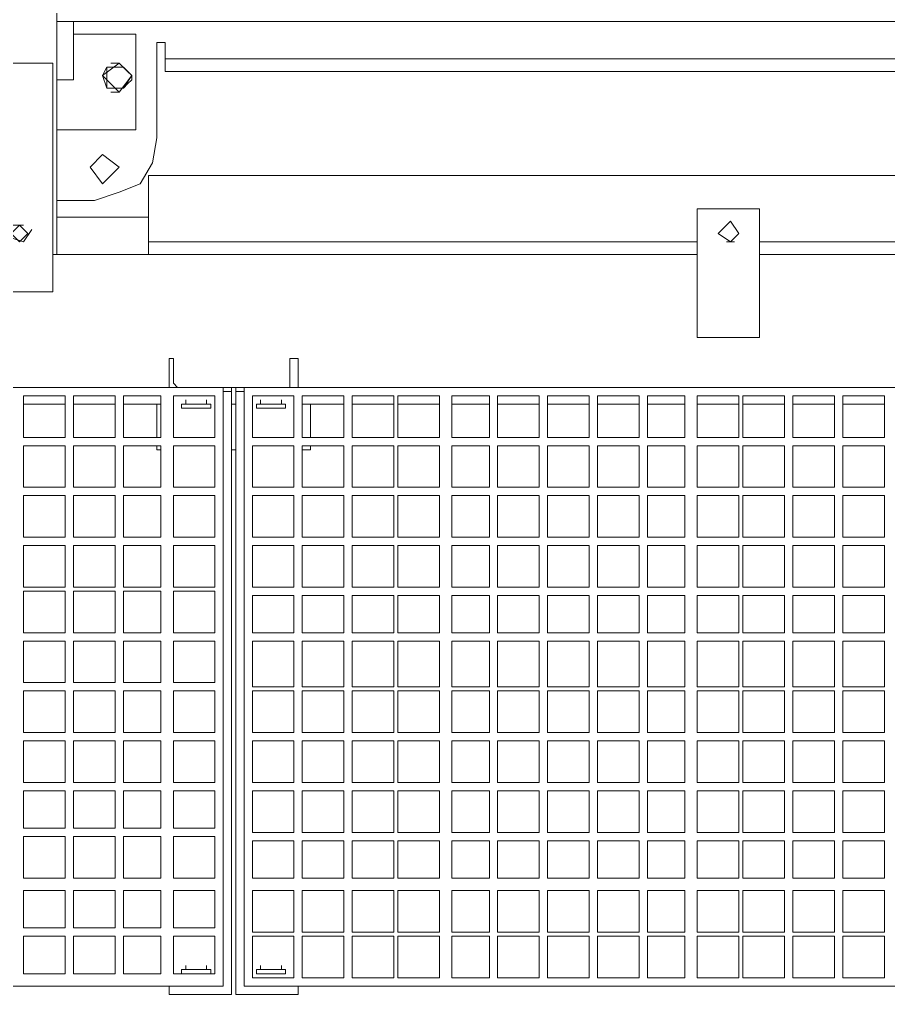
# Model space of a CAD drawing. Header units: metres. Extents: x -13194 to 152406, y -4219 to 19791.
# Drawn here: x 3919.3 to 3986.6, y 528.2 to 603.7 of the extents above; entities that cross this region are included whole.
import ezdxf

# ---------------------------------------------------------------- set-up
doc = ezdxf.new("R2010")
doc.units = ezdxf.units.M
doc.header["$LTSCALE"] = 100
doc.header["$MEASUREMENT"] = 0
doc.layers.get('0').update_dxf_attribs({"color": 9, "lineweight": 9})
doc.layers.add('32-ekipman', color=9, linetype='Continuous', lineweight=9)

# ---------------------------------------------------------------- blocks, each defined once
blk = doc.blocks.new('h')
for points in [[(181887.244, -16206.16), (181882.411, -16206.16)], [(181882.411, -16206.805), (181882.411, -16206.16)], [(181887.244, -16253.197), (181887.244, -16206.16)], [(181892.398, -16206.16), (181887.566, -16206.16)], [(181887.566, -16253.197), (181887.566, -16206.16)], [(181892.398, -16206.16), (181892.398, -16206.805)], [(181886.599, -16206.805), (181825.065, -16206.805)], [(181886.599, -16253.197), (181886.599, -16206.805)], [(181953.932, -16206.805), (181888.21, -16206.805)], [(181888.21, -16206.805), (181888.21, -16253.197)], [(181840.207, -16207.449), (181836.986, -16207.449)], [(181836.986, -16207.449), (181836.986, -16210.671)], [(181840.207, -16210.671), (181840.207, -16207.449)], [(181844.073, -16207.449), (181840.852, -16207.449)], [(181840.852, -16207.449), (181840.852, -16210.671)], [(181844.073, -16210.671), (181844.073, -16207.449)], [(181847.939, -16207.449), (181844.718, -16207.449)], [(181844.718, -16207.449), (181844.718, -16210.671)], [(181847.939, -16210.671), (181847.939, -16207.449)], [(181851.483, -16207.449), (181848.261, -16207.449)], [(181848.261, -16207.449), (181848.261, -16210.671)], [(181851.483, -16210.671), (181851.483, -16207.449)], [(181855.349, -16207.449), (181852.45, -16207.449)], [(181852.45, -16207.449), (181852.45, -16210.671)], [(181855.349, -16210.671), (181855.349, -16207.449)], [(181859.215, -16207.449), (181855.993, -16207.449)], [(181855.993, -16207.449), (181855.993, -16210.671)], [(181859.215, -16210.671), (181859.215, -16207.449)], [(181863.081, -16207.449), (181859.859, -16207.449)], [(181859.859, -16207.449), (181859.859, -16210.671)], [(181863.081, -16210.671), (181863.081, -16207.449)], [(181866.947, -16207.449), (181863.725, -16207.449)], [(181863.725, -16207.449), (181863.725, -16210.671)], [(181866.947, -16210.671), (181866.947, -16207.449)], [(181870.491, -16207.449), (181867.591, -16207.449)], [(181867.591, -16207.449), (181867.591, -16210.671)], [(181870.491, -16210.671), (181870.491, -16207.449)], [(181874.679, -16207.449), (181871.457, -16207.449)], [(181871.457, -16207.449), (181871.457, -16210.671)], [(181874.679, -16210.671), (181874.679, -16207.449)], [(181878.223, -16207.449), (181875.001, -16207.449)], [(181875.001, -16207.449), (181875.001, -16210.671)], [(181878.223, -16210.671), (181878.223, -16207.449)], [(181882.089, -16207.449), (181878.867, -16207.449)], [(181878.867, -16207.449), (181878.867, -16210.671)], [(181882.089, -16210.671), (181882.089, -16207.449)], [(181885.955, -16207.449), (181882.733, -16207.449)], [(181882.733, -16207.449), (181882.733, -16210.671)], [(181885.633, -16207.771), (181883.378, -16207.771)], [(181883.378, -16208.093), (181883.378, -16207.771)], [(181883.7, -16207.771), (181885.311, -16207.771)], [(181885.633, -16208.093), (181885.633, -16207.771)], [(181885.955, -16210.671), (181885.955, -16207.449)], [(181892.076, -16207.771), (181888.854, -16207.771)], [(181888.854, -16207.771), (181888.854, -16210.671)], [(181889.177, -16207.771), (181891.432, -16207.771)], [(181889.177, -16207.771), (181889.177, -16208.093)], [(181891.11, -16207.771), (181889.499, -16207.771)], [(181891.432, -16207.771), (181891.432, -16208.093)], [(181892.076, -16210.671), (181892.076, -16207.771)], [(181895.942, -16207.771), (181893.043, -16207.771)], [(181893.043, -16207.771), (181893.043, -16210.671)], [(181895.942, -16210.671), (181895.942, -16207.771)], [(181899.808, -16207.771), (181896.586, -16207.771)], [(181896.586, -16207.771), (181896.586, -16210.671)], [(181899.808, -16210.671), (181899.808, -16207.771)], [(181903.674, -16207.771), (181900.452, -16207.771)], [(181900.452, -16207.771), (181900.452, -16210.671)], [(181903.674, -16210.671), (181903.674, -16207.771)], [(181885.633, -16208.093), (181883.378, -16208.093)], [(181885.311, -16208.093), (181883.7, -16208.093)], [(181883.7, -16208.093), (181883.7, -16208.415)], [(181885.311, -16208.093), (181885.311, -16208.415)], [(181891.432, -16208.093), (181889.177, -16208.093)], [(181889.499, -16208.093), (181891.11, -16208.093)], [(181889.499, -16208.093), (181889.499, -16208.415)], [(181891.11, -16208.093), (181891.11, -16208.415)], [(181836.986, -16210.671), (181840.207, -16210.671)], [(181840.207, -16210.993), (181836.986, -16210.993)], [(181836.986, -16210.993), (181836.986, -16214.214)], [(181840.207, -16214.214), (181840.207, -16210.993)], [(181840.852, -16210.671), (181844.073, -16210.671)], [(181844.073, -16210.993), (181840.852, -16210.993)], [(181840.852, -16210.993), (181840.852, -16214.214)], [(181844.073, -16214.214), (181844.073, -16210.993)], [(181844.718, -16210.671), (181847.939, -16210.671)], [(181847.939, -16210.993), (181844.718, -16210.993)], [(181844.718, -16210.993), (181844.718, -16214.214)], [(181847.939, -16214.214), (181847.939, -16210.993)], [(181848.261, -16210.671), (181851.483, -16210.671)], [(181851.483, -16210.993), (181848.261, -16210.993)], [(181848.261, -16210.993), (181848.261, -16214.214)], [(181851.483, -16214.214), (181851.483, -16210.993)], [(181852.45, -16210.671), (181855.349, -16210.671)], [(181855.349, -16210.993), (181852.45, -16210.993)], [(181852.45, -16210.993), (181852.45, -16214.214)], [(181855.349, -16214.214), (181855.349, -16210.993)], [(181855.993, -16210.671), (181859.215, -16210.671)], [(181859.215, -16210.993), (181855.993, -16210.993)], [(181855.993, -16210.993), (181855.993, -16214.214)], [(181859.215, -16214.214), (181859.215, -16210.993)], [(181859.859, -16210.671), (181863.081, -16210.671)], [(181863.081, -16210.993), (181859.859, -16210.993)], [(181859.859, -16210.993), (181859.859, -16214.214)], [(181863.081, -16214.214), (181863.081, -16210.993)], [(181863.725, -16210.671), (181866.947, -16210.671)], [(181866.947, -16210.993), (181863.725, -16210.993)], [(181863.725, -16210.993), (181863.725, -16214.214)], [(181866.947, -16214.214), (181866.947, -16210.993)], [(181867.591, -16210.671), (181870.491, -16210.671)], [(181870.491, -16210.993), (181867.591, -16210.993)], [(181867.591, -16210.993), (181867.591, -16214.214)], [(181870.491, -16214.214), (181870.491, -16210.993)], [(181871.457, -16210.671), (181874.679, -16210.671)], [(181874.679, -16210.993), (181871.457, -16210.993)], [(181871.457, -16210.993), (181871.457, -16214.214)], [(181874.679, -16214.214), (181874.679, -16210.993)], [(181875.001, -16210.671), (181878.223, -16210.671)], [(181878.223, -16210.993), (181875.001, -16210.993)], [(181875.001, -16210.993), (181875.001, -16214.214)], [(181878.223, -16214.214), (181878.223, -16210.993)], [(181878.867, -16210.671), (181882.089, -16210.671)], [(181882.089, -16210.993), (181878.867, -16210.993)], [(181878.867, -16210.993), (181878.867, -16214.214)], [(181882.089, -16214.214), (181882.089, -16210.993)], [(181882.733, -16210.671), (181885.955, -16210.671)], [(181885.955, -16210.993), (181882.733, -16210.993)], [(181882.733, -16210.993), (181882.733, -16214.214)], [(181885.955, -16214.214), (181885.955, -16210.993)], [(181888.854, -16210.671), (181892.076, -16210.671)], [(181893.043, -16210.671), (181895.942, -16210.671)], [(181896.586, -16210.671), (181899.808, -16210.671)], [(181900.452, -16210.671), (181903.674, -16210.671)], [(181892.076, -16211.315), (181888.854, -16211.315)], [(181888.854, -16211.315), (181888.854, -16214.214)], [(181892.076, -16214.214), (181892.076, -16211.315)], [(181895.942, -16211.315), (181893.043, -16211.315)], [(181893.043, -16211.315), (181893.043, -16214.214)], [(181895.942, -16214.214), (181895.942, -16211.315)], [(181899.808, -16211.315), (181896.586, -16211.315)], [(181896.586, -16211.315), (181896.586, -16214.214)], [(181899.808, -16214.214), (181899.808, -16211.315)], [(181903.674, -16211.315), (181900.452, -16211.315)], [(181900.452, -16211.315), (181900.452, -16214.214)], [(181903.674, -16214.214), (181903.674, -16211.315)], [(181836.986, -16214.214), (181840.207, -16214.214)], [(181840.852, -16214.214), (181844.073, -16214.214)], [(181844.718, -16214.214), (181847.939, -16214.214)], [(181848.261, -16214.214), (181851.483, -16214.214)], [(181852.45, -16214.214), (181855.349, -16214.214)], [(181855.993, -16214.214), (181859.215, -16214.214)], [(181859.859, -16214.214), (181863.081, -16214.214)], [(181863.725, -16214.214), (181866.947, -16214.214)], [(181867.591, -16214.214), (181870.491, -16214.214)], [(181871.457, -16214.214), (181874.679, -16214.214)], [(181875.001, -16214.214), (181878.223, -16214.214)], [(181878.867, -16214.214), (181882.089, -16214.214)], [(181882.733, -16214.214), (181885.955, -16214.214)], [(181888.854, -16214.214), (181892.076, -16214.214)], [(181893.043, -16214.214), (181895.942, -16214.214)], [(181896.586, -16214.214), (181899.808, -16214.214)], [(181900.452, -16214.214), (181903.674, -16214.214)], [(181840.207, -16215.181), (181836.986, -16215.181)], [(181836.986, -16215.181), (181836.986, -16218.08)], [(181840.207, -16218.08), (181840.207, -16215.181)], [(181844.073, -16215.181), (181840.852, -16215.181)], [(181840.852, -16215.181), (181840.852, -16218.08)], [(181844.073, -16218.08), (181844.073, -16215.181)], [(181847.939, -16215.181), (181844.718, -16215.181)], [(181844.718, -16215.181), (181844.718, -16218.08)], [(181847.939, -16218.08), (181847.939, -16215.181)], [(181851.483, -16215.181), (181848.261, -16215.181)], [(181848.261, -16215.181), (181848.261, -16218.08)], [(181851.483, -16218.08), (181851.483, -16215.181)], [(181855.349, -16215.181), (181852.45, -16215.181)], [(181852.45, -16215.181), (181852.45, -16218.08)], [(181855.349, -16218.08), (181855.349, -16215.181)], [(181859.215, -16215.181), (181855.993, -16215.181)], [(181855.993, -16215.181), (181855.993, -16218.08)], [(181859.215, -16218.08), (181859.215, -16215.181)], [(181863.081, -16215.181), (181859.859, -16215.181)], [(181859.859, -16215.181), (181859.859, -16218.08)], [(181863.081, -16218.08), (181863.081, -16215.181)], [(181866.947, -16215.181), (181863.725, -16215.181)], [(181863.725, -16215.181), (181863.725, -16218.08)], [(181866.947, -16218.08), (181866.947, -16215.181)], [(181870.491, -16215.181), (181867.591, -16215.181)], [(181867.591, -16215.181), (181867.591, -16218.08)], [(181870.491, -16218.08), (181870.491, -16215.181)], [(181874.679, -16215.181), (181871.457, -16215.181)], [(181871.457, -16215.181), (181871.457, -16218.08)], [(181874.679, -16218.08), (181874.679, -16215.181)], [(181878.223, -16215.181), (181875.001, -16215.181)], [(181875.001, -16215.181), (181875.001, -16218.08)], [(181878.223, -16218.08), (181878.223, -16215.181)], [(181882.089, -16215.181), (181878.867, -16215.181)], [(181878.867, -16215.181), (181878.867, -16218.08)], [(181882.089, -16218.08), (181882.089, -16215.181)], [(181885.955, -16215.181), (181882.733, -16215.181)], [(181882.733, -16215.181), (181882.733, -16218.08)], [(181885.955, -16218.08), (181885.955, -16215.181)], [(181892.076, -16215.181), (181888.854, -16215.181)], [(181888.854, -16215.181), (181888.854, -16218.403)], [(181892.076, -16218.403), (181892.076, -16215.181)], [(181895.942, -16215.181), (181893.043, -16215.181)], [(181893.043, -16215.181), (181893.043, -16218.403)], [(181895.942, -16218.403), (181895.942, -16215.181)], [(181899.808, -16215.181), (181896.586, -16215.181)], [(181896.586, -16215.181), (181896.586, -16218.403)], [(181899.808, -16218.403), (181899.808, -16215.181)], [(181903.674, -16215.181), (181900.452, -16215.181)], [(181900.452, -16215.181), (181900.452, -16218.403)], [(181903.674, -16218.403), (181903.674, -16215.181)], [(181836.986, -16218.08), (181840.207, -16218.08)], [(181840.852, -16218.08), (181844.073, -16218.08)], [(181844.718, -16218.08), (181847.939, -16218.08)], [(181848.261, -16218.08), (181851.483, -16218.08)], [(181852.45, -16218.08), (181855.349, -16218.08)], [(181855.993, -16218.08), (181859.215, -16218.08)], [(181859.859, -16218.08), (181863.081, -16218.08)], [(181863.725, -16218.08), (181866.947, -16218.08)], [(181867.591, -16218.08), (181870.491, -16218.08)], [(181871.457, -16218.08), (181874.679, -16218.08)], [(181875.001, -16218.08), (181878.223, -16218.08)], [(181878.867, -16218.08), (181882.089, -16218.08)], [(181882.733, -16218.08), (181885.955, -16218.08)], [(181888.854, -16218.403), (181892.076, -16218.403)], [(181893.043, -16218.403), (181895.942, -16218.403)], [(181896.586, -16218.403), (181899.808, -16218.403)], [(181900.452, -16218.403), (181903.674, -16218.403)], [(181840.207, -16218.725), (181836.986, -16218.725)], [(181836.986, -16218.725), (181836.986, -16221.946)], [(181840.207, -16221.946), (181840.207, -16218.725)], [(181844.073, -16218.725), (181840.852, -16218.725)], [(181840.852, -16218.725), (181840.852, -16221.946)], [(181844.073, -16221.946), (181844.073, -16218.725)], [(181847.939, -16218.725), (181844.718, -16218.725)], [(181844.718, -16218.725), (181844.718, -16221.946)], [(181847.939, -16221.946), (181847.939, -16218.725)], [(181851.483, -16218.725), (181848.261, -16218.725)], [(181848.261, -16218.725), (181848.261, -16221.946)], [(181851.483, -16221.946), (181851.483, -16218.725)], [(181855.349, -16218.725), (181852.45, -16218.725)], [(181852.45, -16218.725), (181852.45, -16221.946)], [(181855.349, -16221.946), (181855.349, -16218.725)], [(181859.215, -16218.725), (181855.993, -16218.725)], [(181855.993, -16218.725), (181855.993, -16221.946)], [(181859.215, -16221.946), (181859.215, -16218.725)], [(181863.081, -16218.725), (181859.859, -16218.725)], [(181859.859, -16218.725), (181859.859, -16221.946)], [(181863.081, -16221.946), (181863.081, -16218.725)], [(181866.947, -16218.725), (181863.725, -16218.725)], [(181863.725, -16218.725), (181863.725, -16221.946)], [(181866.947, -16221.946), (181866.947, -16218.725)], [(181870.491, -16218.725), (181867.591, -16218.725)], [(181867.591, -16218.725), (181867.591, -16221.946)], [(181870.491, -16221.946), (181870.491, -16218.725)], [(181874.679, -16218.725), (181871.457, -16218.725)], [(181871.457, -16218.725), (181871.457, -16221.946)], [(181874.679, -16221.946), (181874.679, -16218.725)], [(181878.223, -16218.725), (181875.001, -16218.725)], [(181875.001, -16218.725), (181875.001, -16221.946)], [(181878.223, -16221.946), (181878.223, -16218.725)], [(181882.089, -16218.725), (181878.867, -16218.725)], [(181878.867, -16218.725), (181878.867, -16221.946)], [(181882.089, -16221.946), (181882.089, -16218.725)], [(181885.955, -16218.725), (181882.733, -16218.725)], [(181882.733, -16218.725), (181882.733, -16221.946)], [(181885.955, -16221.946), (181885.955, -16218.725)], [(181892.076, -16219.047), (181888.854, -16219.047)], [(181888.854, -16219.047), (181888.854, -16221.946)], [(181892.076, -16221.946), (181892.076, -16219.047)], [(181895.942, -16219.047), (181893.043, -16219.047)], [(181893.043, -16219.047), (181893.043, -16221.946)], [(181895.942, -16221.946), (181895.942, -16219.047)], [(181899.808, -16219.047), (181896.586, -16219.047)], [(181896.586, -16219.047), (181896.586, -16221.946)], [(181899.808, -16221.946), (181899.808, -16219.047)], [(181903.674, -16219.047), (181900.452, -16219.047)], [(181900.452, -16219.047), (181900.452, -16221.946)], [(181903.674, -16221.946), (181903.674, -16219.047)], [(181836.986, -16221.946), (181840.207, -16221.946)], [(181840.852, -16221.946), (181844.073, -16221.946)], [(181844.718, -16221.946), (181847.939, -16221.946)], [(181848.261, -16221.946), (181851.483, -16221.946)], [(181852.45, -16221.946), (181855.349, -16221.946)], [(181855.993, -16221.946), (181859.215, -16221.946)], [(181859.859, -16221.946), (181863.081, -16221.946)], [(181863.725, -16221.946), (181866.947, -16221.946)], [(181867.591, -16221.946), (181870.491, -16221.946)], [(181871.457, -16221.946), (181874.679, -16221.946)], [(181875.001, -16221.946), (181878.223, -16221.946)], [(181878.867, -16221.946), (181882.089, -16221.946)], [(181882.733, -16221.946), (181885.955, -16221.946)], [(181888.854, -16221.946), (181892.076, -16221.946)], [(181893.043, -16221.946), (181895.942, -16221.946)], [(181896.586, -16221.946), (181899.808, -16221.946)], [(181900.452, -16221.946), (181903.674, -16221.946)], [(181840.207, -16222.591), (181836.986, -16222.591)], [(181836.986, -16222.591), (181836.986, -16225.812)], [(181840.207, -16225.812), (181840.207, -16222.591)], [(181844.073, -16222.591), (181840.852, -16222.591)], [(181840.852, -16222.591), (181840.852, -16225.812)], [(181844.073, -16225.812), (181844.073, -16222.591)], [(181847.939, -16222.591), (181844.718, -16222.591)], [(181844.718, -16222.591), (181844.718, -16225.812)], [(181847.939, -16225.812), (181847.939, -16222.591)], [(181851.483, -16222.591), (181848.261, -16222.591)], [(181848.261, -16222.591), (181848.261, -16225.812)], [(181851.483, -16225.812), (181851.483, -16222.591)], [(181855.349, -16222.591), (181852.45, -16222.591)], [(181852.45, -16222.591), (181852.45, -16225.812)], [(181855.349, -16225.812), (181855.349, -16222.591)], [(181859.215, -16222.591), (181855.993, -16222.591)], [(181855.993, -16222.591), (181855.993, -16225.812)], [(181859.215, -16225.812), (181859.215, -16222.591)], [(181863.081, -16222.591), (181859.859, -16222.591)], [(181859.859, -16222.591), (181859.859, -16225.812)], [(181863.081, -16225.812), (181863.081, -16222.591)], [(181866.947, -16222.591), (181863.725, -16222.591)], [(181863.725, -16222.591), (181863.725, -16225.812)], [(181866.947, -16225.812), (181866.947, -16222.591)], [(181870.491, -16222.591), (181867.591, -16222.591)], [(181867.591, -16222.591), (181867.591, -16225.812)], [(181870.491, -16225.812), (181870.491, -16222.591)], [(181874.679, -16222.591), (181871.457, -16222.591)], [(181871.457, -16222.591), (181871.457, -16225.812)], [(181874.679, -16225.812), (181874.679, -16222.591)], [(181878.223, -16222.591), (181875.001, -16222.591)], [(181875.001, -16222.591), (181875.001, -16225.812)], [(181878.223, -16225.812), (181878.223, -16222.591)], [(181882.089, -16222.591), (181878.867, -16222.591)], [(181878.867, -16222.591), (181878.867, -16225.812)], [(181882.089, -16225.812), (181882.089, -16222.591)], [(181885.955, -16222.591), (181882.733, -16222.591)], [(181882.733, -16222.591), (181882.733, -16225.812)], [(181885.955, -16225.812), (181885.955, -16222.591)], [(181892.076, -16222.591), (181888.854, -16222.591)], [(181888.854, -16222.591), (181888.854, -16225.812)], [(181892.076, -16225.812), (181892.076, -16222.591)], [(181895.942, -16222.591), (181893.043, -16222.591)], [(181893.043, -16222.591), (181893.043, -16225.812)], [(181895.942, -16225.812), (181895.942, -16222.591)], [(181899.808, -16222.591), (181896.586, -16222.591)], [(181896.586, -16222.591), (181896.586, -16225.812)], [(181899.808, -16225.812), (181899.808, -16222.591)], [(181903.674, -16222.591), (181900.452, -16222.591)], [(181900.452, -16222.591), (181900.452, -16225.812)], [(181903.674, -16225.812), (181903.674, -16222.591)], [(181836.986, -16225.812), (181840.207, -16225.812)], [(181840.852, -16225.812), (181844.073, -16225.812)], [(181844.718, -16225.812), (181847.939, -16225.812)], [(181848.261, -16225.812), (181851.483, -16225.812)], [(181852.45, -16225.812), (181855.349, -16225.812)], [(181855.993, -16225.812), (181859.215, -16225.812)], [(181859.859, -16225.812), (181863.081, -16225.812)], [(181863.725, -16225.812), (181866.947, -16225.812)], [(181867.591, -16225.812), (181870.491, -16225.812)], [(181871.457, -16225.812), (181874.679, -16225.812)], [(181875.001, -16225.812), (181878.223, -16225.812)], [(181878.867, -16225.812), (181882.089, -16225.812)], [(181882.733, -16225.812), (181885.955, -16225.812)], [(181888.854, -16225.812), (181892.076, -16225.812)], [(181893.043, -16225.812), (181895.942, -16225.812)], [(181896.586, -16225.812), (181899.808, -16225.812)], [(181900.452, -16225.812), (181903.674, -16225.812)], [(181840.207, -16226.457), (181836.986, -16226.457)], [(181836.986, -16226.457), (181836.986, -16229.678)], [(181840.207, -16229.678), (181840.207, -16226.457)], [(181844.073, -16226.457), (181840.852, -16226.457)], [(181840.852, -16226.457), (181840.852, -16229.678)], [(181844.073, -16229.678), (181844.073, -16226.457)], [(181847.939, -16226.457), (181844.718, -16226.457)], [(181844.718, -16226.457), (181844.718, -16229.678)], [(181847.939, -16229.678), (181847.939, -16226.457)], [(181851.483, -16226.457), (181848.261, -16226.457)], [(181848.261, -16226.457), (181848.261, -16229.678)], [(181851.483, -16229.678), (181851.483, -16226.457)], [(181855.349, -16226.457), (181852.45, -16226.457)], [(181852.45, -16226.457), (181852.45, -16229.678)], [(181855.349, -16229.678), (181855.349, -16226.457)], [(181859.215, -16226.457), (181855.993, -16226.457)], [(181855.993, -16226.457), (181855.993, -16229.678)], [(181859.215, -16229.678), (181859.215, -16226.457)], [(181863.081, -16226.457), (181859.859, -16226.457)], [(181859.859, -16226.457), (181859.859, -16229.678)], [(181863.081, -16229.678), (181863.081, -16226.457)], [(181866.947, -16226.457), (181863.725, -16226.457)], [(181863.725, -16226.457), (181863.725, -16229.678)], [(181866.947, -16229.678), (181866.947, -16226.457)], [(181870.491, -16226.457), (181867.591, -16226.457)], [(181867.591, -16226.457), (181867.591, -16229.678)], [(181870.491, -16229.678), (181870.491, -16226.457)], [(181874.679, -16226.457), (181871.457, -16226.457)], [(181871.457, -16226.457), (181871.457, -16229.678)], [(181874.679, -16229.678), (181874.679, -16226.457)], [(181878.223, -16226.457), (181875.001, -16226.457)], [(181875.001, -16226.457), (181875.001, -16229.678)], [(181878.223, -16229.678), (181878.223, -16226.457)], [(181882.089, -16226.457), (181878.867, -16226.457)], [(181878.867, -16226.457), (181878.867, -16229.678)], [(181882.089, -16229.678), (181882.089, -16226.457)], [(181885.955, -16226.457), (181882.733, -16226.457)], [(181882.733, -16226.457), (181882.733, -16229.678)], [(181885.955, -16229.678), (181885.955, -16226.457)], [(181892.076, -16226.457), (181888.854, -16226.457)], [(181888.854, -16226.457), (181888.854, -16229.678)], [(181892.076, -16229.678), (181892.076, -16226.457)], [(181895.942, -16226.457), (181893.043, -16226.457)], [(181893.043, -16226.457), (181893.043, -16229.678)], [(181895.942, -16229.678), (181895.942, -16226.457)], [(181899.808, -16226.457), (181896.586, -16226.457)], [(181896.586, -16226.457), (181896.586, -16229.678)], [(181899.808, -16229.678), (181899.808, -16226.457)], [(181903.674, -16226.457), (181900.452, -16226.457)], [(181900.452, -16226.457), (181900.452, -16229.678)], [(181903.674, -16229.678), (181903.674, -16226.457)], [(181836.986, -16229.678), (181840.207, -16229.678)], [(181840.852, -16229.678), (181844.073, -16229.678)], [(181844.718, -16229.678), (181847.939, -16229.678)], [(181848.261, -16229.678), (181851.483, -16229.678)], [(181852.45, -16229.678), (181855.349, -16229.678)], [(181855.993, -16229.678), (181859.215, -16229.678)], [(181859.859, -16229.678), (181863.081, -16229.678)], [(181863.725, -16229.678), (181866.947, -16229.678)], [(181867.591, -16229.678), (181870.491, -16229.678)], [(181871.457, -16229.678), (181874.679, -16229.678)], [(181875.001, -16229.678), (181878.223, -16229.678)], [(181878.867, -16229.678), (181882.089, -16229.678)], [(181882.733, -16229.678), (181885.955, -16229.678)], [(181888.854, -16229.678), (181892.076, -16229.678)], [(181893.043, -16229.678), (181895.942, -16229.678)], [(181896.586, -16229.678), (181899.808, -16229.678)], [(181900.452, -16229.678), (181903.674, -16229.678)], [(181840.207, -16230.001), (181836.986, -16230.001)], [(181836.986, -16230.001), (181836.986, -16233.544)], [(181840.207, -16233.544), (181840.207, -16230.001)], [(181844.073, -16230.001), (181840.852, -16230.001)], [(181840.852, -16230.001), (181840.852, -16233.544)], [(181844.073, -16233.544), (181844.073, -16230.001)], [(181847.939, -16230.001), (181844.718, -16230.001)], [(181844.718, -16230.001), (181844.718, -16233.544)], [(181847.939, -16233.544), (181847.939, -16230.001)], [(181851.483, -16230.001), (181848.261, -16230.001)], [(181848.261, -16230.001), (181848.261, -16233.544)], [(181851.483, -16233.544), (181851.483, -16230.001)], [(181855.349, -16230.001), (181852.45, -16230.001)], [(181852.45, -16230.001), (181852.45, -16233.544)], [(181855.349, -16233.544), (181855.349, -16230.001)], [(181859.215, -16230.001), (181855.993, -16230.001)], [(181855.993, -16230.001), (181855.993, -16233.544)], [(181859.215, -16233.544), (181859.215, -16230.001)], [(181863.081, -16230.001), (181859.859, -16230.001)], [(181859.859, -16230.001), (181859.859, -16233.544)], [(181863.081, -16233.544), (181863.081, -16230.001)], [(181866.947, -16230.001), (181863.725, -16230.001)], [(181863.725, -16230.001), (181863.725, -16233.544)], [(181866.947, -16233.544), (181866.947, -16230.001)], [(181870.491, -16230.001), (181867.591, -16230.001)], [(181867.591, -16230.001), (181867.591, -16233.544)], [(181870.491, -16233.544), (181870.491, -16230.001)], [(181874.679, -16230.001), (181871.457, -16230.001)], [(181871.457, -16230.001), (181871.457, -16233.544)], [(181874.679, -16233.544), (181874.679, -16230.001)], [(181878.223, -16230.001), (181875.001, -16230.001)], [(181875.001, -16230.001), (181875.001, -16233.544)], [(181878.223, -16233.544), (181878.223, -16230.001)], [(181882.089, -16230.001), (181878.867, -16230.001)], [(181878.867, -16230.001), (181878.867, -16233.544)], [(181882.089, -16233.544), (181882.089, -16230.001)], [(181885.955, -16230.001), (181882.733, -16230.001)], [(181882.733, -16230.001), (181882.733, -16233.544)], [(181885.955, -16233.544), (181885.955, -16230.001)], [(181892.076, -16230.323), (181888.854, -16230.323)], [(181888.854, -16230.323), (181888.854, -16233.544)], [(181892.076, -16233.544), (181892.076, -16230.323)], [(181895.942, -16230.323), (181893.043, -16230.323)], [(181893.043, -16230.323), (181893.043, -16233.544)], [(181895.942, -16233.544), (181895.942, -16230.323)], [(181899.808, -16230.323), (181896.586, -16230.323)], [(181896.586, -16230.323), (181896.586, -16233.544)], [(181899.808, -16233.544), (181899.808, -16230.323)], [(181903.674, -16230.323), (181900.452, -16230.323)], [(181900.452, -16230.323), (181900.452, -16233.544)], [(181903.674, -16233.544), (181903.674, -16230.323)], [(181836.986, -16233.544), (181840.207, -16233.544)], [(181840.852, -16233.544), (181844.073, -16233.544)], [(181844.718, -16233.544), (181847.939, -16233.544)], [(181848.261, -16233.544), (181851.483, -16233.544)], [(181852.45, -16233.544), (181855.349, -16233.544)], [(181855.993, -16233.544), (181859.215, -16233.544)], [(181859.859, -16233.544), (181863.081, -16233.544)], [(181863.725, -16233.544), (181866.947, -16233.544)], [(181867.591, -16233.544), (181870.491, -16233.544)], [(181871.457, -16233.544), (181874.679, -16233.544)], [(181875.001, -16233.544), (181878.223, -16233.544)], [(181878.867, -16233.544), (181882.089, -16233.544)], [(181882.733, -16233.544), (181885.955, -16233.544)], [(181888.854, -16233.544), (181892.076, -16233.544)], [(181893.043, -16233.544), (181895.942, -16233.544)], [(181896.586, -16233.544), (181899.808, -16233.544)], [(181900.452, -16233.544), (181903.674, -16233.544)], [(181840.207, -16234.189), (181836.986, -16234.189)], [(181836.986, -16234.189), (181836.986, -16237.088)], [(181840.207, -16237.088), (181840.207, -16234.189)], [(181844.073, -16234.189), (181840.852, -16234.189)], [(181840.852, -16234.189), (181840.852, -16237.088)], [(181844.073, -16237.088), (181844.073, -16234.189)], [(181847.939, -16234.189), (181844.718, -16234.189)], [(181844.718, -16234.189), (181844.718, -16237.088)], [(181847.939, -16237.088), (181847.939, -16234.189)], [(181851.483, -16234.189), (181848.261, -16234.189)], [(181848.261, -16234.189), (181848.261, -16237.088)], [(181851.483, -16237.088), (181851.483, -16234.189)], [(181855.349, -16234.189), (181852.45, -16234.189)], [(181852.45, -16234.189), (181852.45, -16237.088)], [(181855.349, -16237.088), (181855.349, -16234.189)], [(181859.215, -16234.189), (181855.993, -16234.189)], [(181855.993, -16234.189), (181855.993, -16237.088)], [(181859.215, -16237.088), (181859.215, -16234.189)], [(181863.081, -16234.189), (181859.859, -16234.189)], [(181859.859, -16234.189), (181859.859, -16237.088)], [(181863.081, -16237.088), (181863.081, -16234.189)], [(181866.947, -16234.189), (181863.725, -16234.189)], [(181863.725, -16234.189), (181863.725, -16237.088)], [(181866.947, -16237.088), (181866.947, -16234.189)], [(181870.491, -16234.189), (181867.591, -16234.189)], [(181867.591, -16234.189), (181867.591, -16237.088)], [(181870.491, -16237.088), (181870.491, -16234.189)], [(181874.679, -16234.189), (181871.457, -16234.189)], [(181871.457, -16234.189), (181871.457, -16237.088)], [(181874.679, -16237.088), (181874.679, -16234.189)], [(181878.223, -16234.189), (181875.001, -16234.189)], [(181875.001, -16234.189), (181875.001, -16237.088)], [(181878.223, -16237.088), (181878.223, -16234.189)], [(181882.089, -16234.189), (181878.867, -16234.189)], [(181878.867, -16234.189), (181878.867, -16237.088)], [(181882.089, -16237.088), (181882.089, -16234.189)], [(181885.955, -16234.189), (181882.733, -16234.189)], [(181882.733, -16234.189), (181882.733, -16237.088)], [(181885.955, -16237.088), (181885.955, -16234.189)], [(181892.076, -16234.189), (181888.854, -16234.189)], [(181888.854, -16234.189), (181888.854, -16237.41)], [(181892.076, -16237.41), (181892.076, -16234.189)], [(181895.942, -16234.189), (181893.043, -16234.189)], [(181893.043, -16234.189), (181893.043, -16237.41)], [(181895.942, -16237.41), (181895.942, -16234.189)], [(181899.808, -16234.189), (181896.586, -16234.189)], [(181896.586, -16234.189), (181896.586, -16237.41)], [(181899.808, -16237.41), (181899.808, -16234.189)], [(181903.674, -16234.189), (181900.452, -16234.189)], [(181900.452, -16234.189), (181900.452, -16237.41)], [(181903.674, -16237.41), (181903.674, -16234.189)], [(181836.986, -16237.088), (181840.207, -16237.088)], [(181840.852, -16237.088), (181844.073, -16237.088)], [(181844.718, -16237.088), (181847.939, -16237.088)], [(181848.261, -16237.088), (181851.483, -16237.088)], [(181852.45, -16237.088), (181855.349, -16237.088)], [(181855.993, -16237.088), (181859.215, -16237.088)], [(181859.859, -16237.088), (181863.081, -16237.088)], [(181863.725, -16237.088), (181866.947, -16237.088)], [(181867.591, -16237.088), (181870.491, -16237.088)], [(181871.457, -16237.088), (181874.679, -16237.088)], [(181875.001, -16237.088), (181878.223, -16237.088)], [(181878.867, -16237.088), (181882.089, -16237.088)], [(181882.733, -16237.088), (181885.955, -16237.088)], [(181888.854, -16237.41), (181892.076, -16237.41)], [(181893.043, -16237.41), (181895.942, -16237.41)], [(181896.586, -16237.41), (181899.808, -16237.41)], [(181900.452, -16237.41), (181903.674, -16237.41)], [(181840.207, -16237.733), (181836.986, -16237.733)], [(181836.986, -16237.733), (181836.986, -16240.954)], [(181840.207, -16240.954), (181840.207, -16237.733)], [(181844.073, -16237.733), (181840.852, -16237.733)], [(181840.852, -16237.733), (181840.852, -16240.954)], [(181844.073, -16240.954), (181844.073, -16237.733)], [(181847.939, -16237.733), (181844.718, -16237.733)], [(181844.718, -16237.733), (181844.718, -16240.954)], [(181847.939, -16240.954), (181847.939, -16237.733)], [(181851.483, -16237.733), (181848.261, -16237.733)], [(181848.261, -16237.733), (181848.261, -16240.954)], [(181851.483, -16240.954), (181851.483, -16237.733)], [(181855.349, -16237.733), (181852.45, -16237.733)], [(181852.45, -16237.733), (181852.45, -16240.954)], [(181855.349, -16240.954), (181855.349, -16237.733)], [(181859.215, -16237.733), (181855.993, -16237.733)], [(181855.993, -16237.733), (181855.993, -16240.954)], [(181859.215, -16240.954), (181859.215, -16237.733)], [(181863.081, -16237.733), (181859.859, -16237.733)], [(181859.859, -16237.733), (181859.859, -16240.954)], [(181863.081, -16240.954), (181863.081, -16237.733)], [(181866.947, -16237.733), (181863.725, -16237.733)], [(181863.725, -16237.733), (181863.725, -16240.954)], [(181866.947, -16240.954), (181866.947, -16237.733)], [(181870.491, -16237.733), (181867.591, -16237.733)], [(181867.591, -16237.733), (181867.591, -16240.954)], [(181870.491, -16240.954), (181870.491, -16237.733)], [(181874.679, -16237.733), (181871.457, -16237.733)], [(181871.457, -16237.733), (181871.457, -16240.954)], [(181874.679, -16240.954), (181874.679, -16237.733)], [(181878.223, -16237.733), (181875.001, -16237.733)], [(181875.001, -16237.733), (181875.001, -16240.954)], [(181878.223, -16240.954), (181878.223, -16237.733)], [(181882.089, -16237.733), (181878.867, -16237.733)], [(181878.867, -16237.733), (181878.867, -16240.954)], [(181882.089, -16240.954), (181882.089, -16237.733)], [(181885.955, -16237.733), (181882.733, -16237.733)], [(181882.733, -16237.733), (181882.733, -16240.954)], [(181885.955, -16240.954), (181885.955, -16237.733)], [(181892.076, -16237.733), (181888.854, -16237.733)], [(181888.854, -16237.733), (181888.854, -16240.954)], [(181892.076, -16240.954), (181892.076, -16237.733)], [(181895.942, -16237.733), (181893.043, -16237.733)], [(181893.043, -16237.733), (181893.043, -16240.954)], [(181895.942, -16240.954), (181895.942, -16237.733)], [(181899.808, -16237.733), (181896.586, -16237.733)], [(181896.586, -16237.733), (181896.586, -16240.954)], [(181899.808, -16240.954), (181899.808, -16237.733)], [(181903.674, -16237.733), (181900.452, -16237.733)], [(181900.452, -16237.733), (181900.452, -16240.954)], [(181903.674, -16240.954), (181903.674, -16237.733)], [(181836.986, -16240.954), (181840.207, -16240.954)], [(181840.852, -16240.954), (181844.073, -16240.954)], [(181844.718, -16240.954), (181847.939, -16240.954)], [(181848.261, -16240.954), (181851.483, -16240.954)], [(181852.45, -16240.954), (181855.349, -16240.954)], [(181855.993, -16240.954), (181859.215, -16240.954)], [(181859.859, -16240.954), (181863.081, -16240.954)], [(181863.725, -16240.954), (181866.947, -16240.954)], [(181867.591, -16240.954), (181870.491, -16240.954)], [(181871.457, -16240.954), (181874.679, -16240.954)], [(181875.001, -16240.954), (181878.223, -16240.954)], [(181878.867, -16240.954), (181882.089, -16240.954)], [(181882.733, -16240.954), (181885.955, -16240.954)], [(181888.854, -16240.954), (181892.076, -16240.954)], [(181893.043, -16240.954), (181895.942, -16240.954)], [(181896.586, -16240.954), (181899.808, -16240.954)], [(181900.452, -16240.954), (181903.674, -16240.954)], [(181840.207, -16241.599), (181836.986, -16241.599)], [(181836.986, -16241.599), (181836.986, -16244.82)], [(181840.207, -16244.82), (181840.207, -16241.599)], [(181844.073, -16241.599), (181840.852, -16241.599)], [(181840.852, -16241.599), (181840.852, -16244.82)], [(181844.073, -16244.82), (181844.073, -16241.599)], [(181847.939, -16241.599), (181844.718, -16241.599)], [(181844.718, -16241.599), (181844.718, -16244.82)], [(181847.939, -16244.82), (181847.939, -16241.599)], [(181851.483, -16241.599), (181848.261, -16241.599)], [(181848.261, -16241.599), (181848.261, -16244.82)], [(181851.483, -16244.82), (181851.483, -16241.599)], [(181855.349, -16241.599), (181852.45, -16241.599)], [(181852.45, -16241.599), (181852.45, -16244.82)], [(181855.349, -16244.82), (181855.349, -16241.599)], [(181859.215, -16241.599), (181855.993, -16241.599)], [(181855.993, -16241.599), (181855.993, -16244.82)], [(181859.215, -16244.82), (181859.215, -16241.599)], [(181863.081, -16241.599), (181859.859, -16241.599)], [(181859.859, -16241.599), (181859.859, -16244.82)], [(181863.081, -16244.82), (181863.081, -16241.599)], [(181866.947, -16241.599), (181863.725, -16241.599)], [(181863.725, -16241.599), (181863.725, -16244.82)], [(181866.947, -16244.82), (181866.947, -16241.599)], [(181870.491, -16241.599), (181867.591, -16241.599)], [(181867.591, -16241.599), (181867.591, -16244.82)], [(181870.491, -16244.82), (181870.491, -16241.599)], [(181874.679, -16241.599), (181871.457, -16241.599)], [(181871.457, -16241.599), (181871.457, -16244.82)], [(181874.679, -16244.82), (181874.679, -16241.599)], [(181878.223, -16241.599), (181875.001, -16241.599)], [(181875.001, -16241.599), (181875.001, -16244.82)], [(181878.223, -16244.82), (181878.223, -16241.599)], [(181882.089, -16241.599), (181878.867, -16241.599)], [(181878.867, -16241.599), (181878.867, -16244.82)], [(181882.089, -16244.82), (181882.089, -16241.599)], [(181885.955, -16241.599), (181882.733, -16241.599)], [(181882.733, -16241.599), (181882.733, -16244.82)], [(181885.955, -16244.82), (181885.955, -16241.599)], [(181892.076, -16241.599), (181888.854, -16241.599)], [(181888.854, -16241.599), (181888.854, -16244.82)], [(181892.076, -16244.82), (181892.076, -16241.599)], [(181895.942, -16241.599), (181893.043, -16241.599)], [(181893.043, -16241.599), (181893.043, -16244.82)], [(181895.942, -16244.82), (181895.942, -16241.599)], [(181899.808, -16241.599), (181896.586, -16241.599)], [(181896.586, -16241.599), (181896.586, -16244.82)], [(181899.808, -16244.82), (181899.808, -16241.599)], [(181903.674, -16241.599), (181900.452, -16241.599)], [(181900.452, -16241.599), (181900.452, -16244.82)], [(181903.674, -16244.82), (181903.674, -16241.599)], [(181836.986, -16244.82), (181840.207, -16244.82)], [(181840.852, -16244.82), (181844.073, -16244.82)], [(181844.718, -16244.82), (181847.939, -16244.82)], [(181848.261, -16244.82), (181851.483, -16244.82)], [(181852.45, -16244.82), (181855.349, -16244.82)], [(181855.993, -16244.82), (181859.215, -16244.82)], [(181859.859, -16244.82), (181863.081, -16244.82)], [(181863.725, -16244.82), (181866.947, -16244.82)], [(181867.591, -16244.82), (181870.491, -16244.82)], [(181871.457, -16244.82), (181874.679, -16244.82)], [(181875.001, -16244.82), (181878.223, -16244.82)], [(181878.867, -16244.82), (181882.089, -16244.82)], [(181882.733, -16244.82), (181885.955, -16244.82)], [(181888.854, -16244.82), (181892.076, -16244.82)], [(181893.043, -16244.82), (181895.942, -16244.82)], [(181896.586, -16244.82), (181899.808, -16244.82)], [(181900.452, -16244.82), (181903.674, -16244.82)], [(181840.207, -16245.465), (181836.986, -16245.465)], [(181836.986, -16245.465), (181836.986, -16248.686)], [(181840.207, -16248.686), (181840.207, -16245.465)], [(181844.073, -16245.465), (181840.852, -16245.465)], [(181840.852, -16245.465), (181840.852, -16248.686)], [(181844.073, -16248.686), (181844.073, -16245.465)], [(181847.939, -16245.465), (181844.718, -16245.465)], [(181844.718, -16245.465), (181844.718, -16248.686)], [(181847.939, -16248.686), (181847.939, -16245.465)], [(181851.483, -16245.465), (181848.261, -16245.465)], [(181848.261, -16245.465), (181848.261, -16248.686)], [(181851.483, -16248.686), (181851.483, -16245.465)], [(181855.349, -16245.465), (181852.45, -16245.465)], [(181852.45, -16245.465), (181852.45, -16248.686)], [(181855.349, -16248.686), (181855.349, -16245.465)], [(181859.215, -16245.465), (181855.993, -16245.465)], [(181855.993, -16245.465), (181855.993, -16248.686)], [(181859.215, -16248.686), (181859.215, -16245.465)], [(181863.081, -16245.465), (181859.859, -16245.465)], [(181859.859, -16245.465), (181859.859, -16248.686)], [(181863.081, -16248.686), (181863.081, -16245.465)], [(181866.947, -16245.465), (181863.725, -16245.465)], [(181863.725, -16245.465), (181863.725, -16248.686)], [(181866.947, -16248.686), (181866.947, -16245.465)], [(181870.491, -16245.465), (181867.591, -16245.465)], [(181867.591, -16245.465), (181867.591, -16248.686)], [(181870.491, -16248.686), (181870.491, -16245.465)], [(181874.679, -16245.465), (181871.457, -16245.465)], [(181871.457, -16245.465), (181871.457, -16248.686)], [(181874.679, -16248.686), (181874.679, -16245.465)], [(181878.223, -16245.465), (181875.001, -16245.465)], [(181875.001, -16245.465), (181875.001, -16248.686)], [(181878.223, -16248.686), (181878.223, -16245.465)], [(181882.089, -16245.465), (181878.867, -16245.465)], [(181878.867, -16245.465), (181878.867, -16248.686)], [(181882.089, -16248.686), (181882.089, -16245.465)], [(181885.955, -16245.465), (181882.733, -16245.465)], [(181882.733, -16245.465), (181882.733, -16248.686)], [(181885.955, -16248.686), (181885.955, -16245.465)], [(181892.076, -16245.465), (181888.854, -16245.465)], [(181888.854, -16245.465), (181888.854, -16248.686)], [(181892.076, -16248.686), (181892.076, -16245.465)], [(181895.942, -16245.465), (181893.043, -16245.465)], [(181893.043, -16245.465), (181893.043, -16248.686)], [(181895.942, -16248.686), (181895.942, -16245.465)], [(181899.808, -16245.465), (181896.586, -16245.465)], [(181896.586, -16245.465), (181896.586, -16248.686)], [(181899.808, -16248.686), (181899.808, -16245.465)], [(181903.674, -16245.465), (181900.452, -16245.465)], [(181900.452, -16245.465), (181900.452, -16248.686)], [(181903.674, -16248.686), (181903.674, -16245.465)], [(181836.986, -16248.686), (181840.207, -16248.686)], [(181840.852, -16248.686), (181844.073, -16248.686)], [(181844.718, -16248.686), (181847.939, -16248.686)], [(181848.261, -16248.686), (181851.483, -16248.686)], [(181852.45, -16248.686), (181855.349, -16248.686)], [(181855.993, -16248.686), (181859.215, -16248.686)], [(181859.859, -16248.686), (181863.081, -16248.686)], [(181863.725, -16248.686), (181866.947, -16248.686)], [(181867.591, -16248.686), (181870.491, -16248.686)], [(181871.457, -16248.686), (181874.679, -16248.686)], [(181875.001, -16248.686), (181878.223, -16248.686)], [(181878.867, -16248.686), (181882.089, -16248.686)], [(181881.445, -16248.364), (181882.089, -16248.364)], [(181881.445, -16248.686), (181881.445, -16248.364)], [(181882.733, -16248.686), (181885.955, -16248.686)], [(181887.244, -16248.364), (181887.566, -16248.364)], [(181888.854, -16248.686), (181892.076, -16248.686)], [(181893.043, -16248.364), (181893.365, -16248.364)], [(181893.043, -16248.686), (181895.942, -16248.686)], [(181893.365, -16248.364), (181893.365, -16248.686)], [(181896.586, -16248.686), (181899.808, -16248.686)], [(181900.452, -16248.686), (181903.674, -16248.686)], [(181840.207, -16249.331), (181836.986, -16249.331)], [(181836.986, -16249.331), (181836.986, -16252.552)], [(181840.207, -16252.552), (181840.207, -16249.331)], [(181844.073, -16249.331), (181840.852, -16249.331)], [(181840.852, -16249.331), (181840.852, -16252.552)], [(181844.073, -16252.552), (181844.073, -16249.331)], [(181847.939, -16249.331), (181844.718, -16249.331)], [(181844.718, -16249.331), (181844.718, -16252.552)], [(181847.939, -16252.552), (181847.939, -16249.331)], [(181851.483, -16249.331), (181848.261, -16249.331)], [(181848.261, -16249.331), (181848.261, -16252.552)], [(181851.483, -16252.552), (181851.483, -16249.331)], [(181855.349, -16249.331), (181852.45, -16249.331)], [(181852.45, -16249.331), (181852.45, -16252.552)], [(181855.349, -16252.552), (181855.349, -16249.331)], [(181859.215, -16249.331), (181855.993, -16249.331)], [(181855.993, -16249.331), (181855.993, -16252.552)], [(181859.215, -16252.552), (181859.215, -16249.331)], [(181863.081, -16249.331), (181859.859, -16249.331)], [(181859.859, -16249.331), (181859.859, -16252.552)], [(181863.081, -16252.552), (181863.081, -16249.331)], [(181866.947, -16249.331), (181863.725, -16249.331)], [(181863.725, -16249.331), (181863.725, -16252.552)], [(181866.947, -16252.552), (181866.947, -16249.331)], [(181870.491, -16249.331), (181867.591, -16249.331)], [(181867.591, -16249.331), (181867.591, -16252.552)], [(181870.491, -16252.552), (181870.491, -16249.331)], [(181874.679, -16249.331), (181871.457, -16249.331)], [(181871.457, -16249.331), (181871.457, -16252.552)], [(181874.679, -16252.552), (181874.679, -16249.331)], [(181878.223, -16249.331), (181875.001, -16249.331)], [(181875.001, -16249.331), (181875.001, -16252.552)], [(181878.223, -16252.552), (181878.223, -16249.331)], [(181882.089, -16249.331), (181878.867, -16249.331)], [(181878.867, -16249.331), (181878.867, -16252.552)], [(181881.445, -16251.908), (181881.445, -16249.331)], [(181882.089, -16252.552), (181882.089, -16249.331)], [(181885.955, -16249.331), (181882.733, -16249.331)], [(181882.733, -16249.331), (181882.733, -16252.552)], [(181885.955, -16252.552), (181885.955, -16249.331)], [(181892.076, -16249.331), (181888.854, -16249.331)], [(181888.854, -16249.331), (181888.854, -16252.552)], [(181892.076, -16252.552), (181892.076, -16249.331)], [(181895.942, -16249.331), (181893.043, -16249.331)], [(181893.043, -16249.331), (181893.043, -16252.552)], [(181893.365, -16249.331), (181893.365, -16251.908)], [(181895.942, -16252.552), (181895.942, -16249.331)], [(181899.808, -16249.331), (181896.586, -16249.331)], [(181896.586, -16249.331), (181896.586, -16252.552)], [(181899.808, -16252.552), (181899.808, -16249.331)], [(181903.674, -16249.331), (181900.452, -16249.331)], [(181900.452, -16249.331), (181900.452, -16252.552)], [(181903.674, -16252.552), (181903.674, -16249.331)], [(181885.633, -16251.586), (181883.378, -16251.586)], [(181883.378, -16251.908), (181883.378, -16251.586)], [(181883.7, -16251.586), (181885.311, -16251.586)], [(181885.633, -16251.908), (181885.633, -16251.586)], [(181889.177, -16251.586), (181891.432, -16251.586)], [(181889.177, -16251.586), (181889.177, -16251.908)], [(181891.11, -16251.586), (181889.499, -16251.586)], [(181891.432, -16251.586), (181891.432, -16251.908)], [(181840.207, -16251.908), (181836.986, -16251.908)], [(181836.986, -16252.552), (181840.207, -16252.552)], [(181844.073, -16251.908), (181840.852, -16251.908)], [(181840.852, -16252.552), (181844.073, -16252.552)], [(181847.939, -16251.908), (181844.718, -16251.908)], [(181844.718, -16252.552), (181847.939, -16252.552)], [(181851.483, -16251.908), (181848.261, -16251.908)], [(181848.261, -16252.552), (181851.483, -16252.552)], [(181855.349, -16251.908), (181852.45, -16251.908)], [(181852.45, -16252.552), (181855.349, -16252.552)], [(181859.215, -16251.908), (181855.993, -16251.908)], [(181855.993, -16252.552), (181859.215, -16252.552)], [(181863.081, -16251.908), (181859.859, -16251.908)], [(181859.859, -16252.552), (181863.081, -16252.552)], [(181866.947, -16251.908), (181863.725, -16251.908)], [(181863.725, -16252.552), (181866.947, -16252.552)], [(181870.491, -16251.908), (181867.591, -16251.908)], [(181867.591, -16252.552), (181870.491, -16252.552)], [(181874.679, -16251.908), (181871.457, -16251.908)], [(181871.457, -16252.552), (181874.679, -16252.552)], [(181878.223, -16251.908), (181875.001, -16251.908)], [(181875.001, -16252.552), (181878.223, -16252.552)], [(181882.089, -16251.908), (181878.867, -16251.908)], [(181878.867, -16252.552), (181882.089, -16252.552)], [(181882.733, -16252.552), (181885.955, -16252.552)], [(181885.633, -16251.908), (181883.378, -16251.908)], [(181885.311, -16251.908), (181883.7, -16251.908)], [(181883.7, -16251.908), (181883.7, -16252.23)], [(181885.311, -16251.908), (181885.311, -16252.23)], [(181887.566, -16251.908), (181887.244, -16251.908)], [(181888.854, -16252.552), (181892.076, -16252.552)], [(181891.432, -16251.908), (181889.177, -16251.908)], [(181889.499, -16251.908), (181891.11, -16251.908)], [(181889.499, -16251.908), (181889.499, -16252.23)], [(181891.11, -16251.908), (181891.11, -16252.23)], [(181895.942, -16251.908), (181893.043, -16251.908)], [(181893.043, -16252.552), (181895.942, -16252.552)], [(181899.808, -16251.908), (181896.586, -16251.908)], [(181896.586, -16252.552), (181899.808, -16252.552)], [(181903.674, -16251.908), (181900.452, -16251.908)], [(181900.452, -16252.552), (181903.674, -16252.552)], [(181825.065, -16253.197), (181886.599, -16253.197)], [(181882.411, -16253.197), (181829.254, -16253.197)], [(181882.411, -16255.452), (181882.411, -16253.197)], [(181882.411, -16253.519), (181882.411, -16253.197), (181882.733, -16253.197)], [(181892.076, -16253.197), (181883.055, -16253.197)], [(181883.055, -16253.519), (181883.055, -16253.197), (181883.7, -16253.197)], [(181887.244, -16253.197), (181883.7, -16253.197)], [(181886.599, -16252.874), (181887.244, -16252.874)], [(181887.566, -16252.874), (181888.21, -16252.874)], [(181887.566, -16253.197), (181891.432, -16253.197)], [(181888.21, -16253.197), (181953.932, -16253.197)], [(181892.076, -16253.519), (181891.754, -16253.197), (181891.432, -16253.197)], [(181892.398, -16253.519), (181892.398, -16253.197), (181892.076, -16253.197)], [(181949.744, -16253.197), (181892.398, -16253.197)], [(181892.398, -16253.197), (181892.398, -16255.452)], [(181883.055, -16253.519), (181883.055, -16255.452)], [(181892.076, -16255.452), (181892.076, -16253.519)], [(181883.055, -16255.452), (181882.411, -16255.452)], [(181892.398, -16255.452), (181892.076, -16255.452)], [(181846.651, -16257.063), (181851.483, -16257.063)], [(181846.651, -16267.05), (181846.651, -16257.063)], [(181851.483, -16257.063), (181851.483, -16267.05)], [(181901.419, -16260.606), (181906.251, -16260.606)], [(181901.419, -16278.326), (181901.419, -16260.606)], [(181761.276, -16263.506), (181846.651, -16263.506)], [(181851.483, -16263.506), (181901.097, -16263.506)], [(181894.009, -16269.627), (181894.009, -16263.506)], [(181901.419, -16263.506), (181901.097, -16263.506)], [(181901.097, -16263.506), (181901.097, -16351.78)], [(181761.276, -16264.472), (181846.651, -16264.472)], [(181849.872, -16265.117), (181848.906, -16264.472), (181848.261, -16265.117), (181848.906, -16266.083), (181849.872, -16265.117)], [(181848.584, -16264.472), (181849.228, -16264.472)], [(181851.483, -16264.472), (181894.009, -16264.472)], [(181903.674, -16265.761), (181904.641, -16265.761), (181904.641, -16264.795), (181903.674, -16264.472), (181903.03, -16265.439)], [(181904.641, -16265.117), (181903.996, -16264.472), (181903.352, -16265.117), (181903.996, -16265.761), (181904.641, -16265.117)], [(181894.009, -16266.405), (181901.097, -16266.405)], [(181851.483, -16267.05), (181846.651, -16267.05)], [(181898.197, -16267.694), (181896.264, -16268.338), (181894.653, -16268.983), (181893.687, -16270.594), (181893.365, -16272.527)], [(181901.097, -16267.694), (181898.197, -16267.694)], [(181898.519, -16270.271), (181897.553, -16268.983), (181896.264, -16270.271), (181897.553, -16271.238), (181898.519, -16270.271)], [(181693.944, -16269.627), (181894.009, -16269.627)], [(181893.365, -16272.527), (181893.365, -16279.936)], [(181894.976, -16273.171), (181901.097, -16273.171)], [(181894.976, -16273.171), (181894.976, -16280.581)], [(181897.553, -16277.359), (181896.264, -16276.07), (181895.298, -16277.359), (181896.264, -16278.326), (181897.553, -16277.359)], [(181896.909, -16276.07), (181896.264, -16276.07)], [(181895.942, -16276.393), (181895.298, -16277.359)], [(181895.62, -16276.715), (181895.298, -16277.037), (181895.298, -16277.359), (181895.62, -16277.681)], [(181896.264, -16276.393), (181895.942, -16276.393), (181895.942, -16276.393), (181895.62, -16276.715)], [(181897.231, -16276.393), (181895.942, -16276.393)], [(181897.231, -16276.715), (181897.231, -16276.393), (181896.909, -16276.393), (181896.586, -16276.393)], [(181897.553, -16277.359), (181897.231, -16276.393)], [(181897.231, -16277.681), (181897.231, -16276.715)], [(181895.298, -16277.359), (181895.942, -16278.003)], [(181897.231, -16278.003), (181897.553, -16277.359)], [(181899.808, -16277.037), (181901.097, -16277.037)], [(181899.808, -16277.037), (181899.808, -16281.547)], [(181892.72, -16277.681), (181698.776, -16277.681)], [(181892.72, -16277.681), (181892.72, -16279.936)], [(181895.62, -16277.681), (181895.942, -16278.003), (181896.264, -16278.003), (181896.264, -16278.003)], [(181895.942, -16278.003), (181897.231, -16278.003)], [(181896.264, -16278.326), (181896.909, -16278.326)], [(181896.586, -16278.003), (181896.909, -16278.003), (181896.909, -16278.003), (181897.231, -16278.003), (181897.231, -16277.681)], [(181906.251, -16278.326), (181901.419, -16278.326)], [(181892.72, -16278.648), (181698.776, -16278.648)], [(181892.72, -16279.936), (181893.043, -16279.936), (181893.365, -16279.936), (181893.365, -16279.936)], [(181894.976, -16280.581), (181899.808, -16280.581)], [(181901.097, -16281.547), (181695.554, -16281.547)], [(181899.808, -16281.547), (181901.097, -16281.547)]]:
    blk.add_lwpolyline(points)
blk = doc.blocks.new('2.bod.Mimari')
at = {"layer": '32-ekipman', "ltscale": 2, "rotation": 180}
blk.add_blockref('h', (185823.255, -24307.965), dxfattribs=at)

msp = doc.modelspace()

# ---------------------------------------------------------------- block references
msp.add_blockref('2.bod.Mimari', (0, 8630))

doc.saveas('drawing.dxf')
